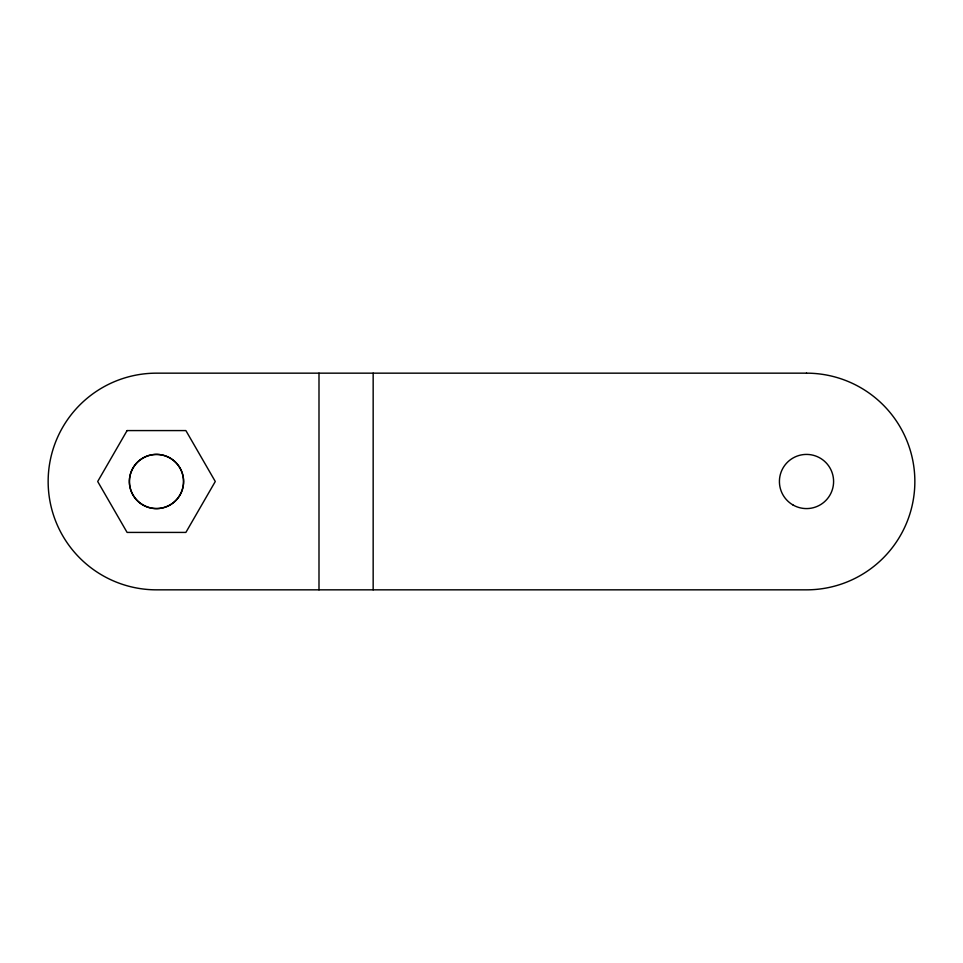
<?xml version="1.0" encoding="UTF-8"?>
<svg xmlns="http://www.w3.org/2000/svg" width="963" height="963" viewBox="0 0 963 963"><rect width="100%" height="100%" fill="white"/><g stroke="black" fill="none" stroke-linecap="round" stroke-linejoin="round"><path stroke-width="1.44" d="M373.163 373.163L373.163 589.838M318.994 373.163L318.994 589.838M127.092 430.581L97.696 481.5L127.092 532.419L185.883 532.419L215.279 481.5L185.883 430.581L127.092 430.581M806.513 373.163L156.488 373.163A108.338 108.338 0 0 0 48.15 481.5A108.338 108.338 0 0 0 156.488 589.838L806.513 589.838A108.338 108.338 0 0 0 914.85 481.5A108.338 108.338 0 0 0 806.513 373.163M792.97 504.961A27.084 27.084 0 0 0 833.597 481.5A27.084 27.084 0 0 0 792.97 458.039A27.084 27.084 0 0 0 792.97 504.961M142.945 504.961A27.084 27.084 0 0 0 183.572 481.5A27.084 27.084 0 0 0 142.945 458.039A27.084 27.084 0 0 0 142.945 504.961A27.084 27.084 0 0 0 183.572 481.5A27.084 27.084 0 0 0 142.945 458.039A27.084 27.084 0 0 0 142.945 504.961"/></g></svg>
